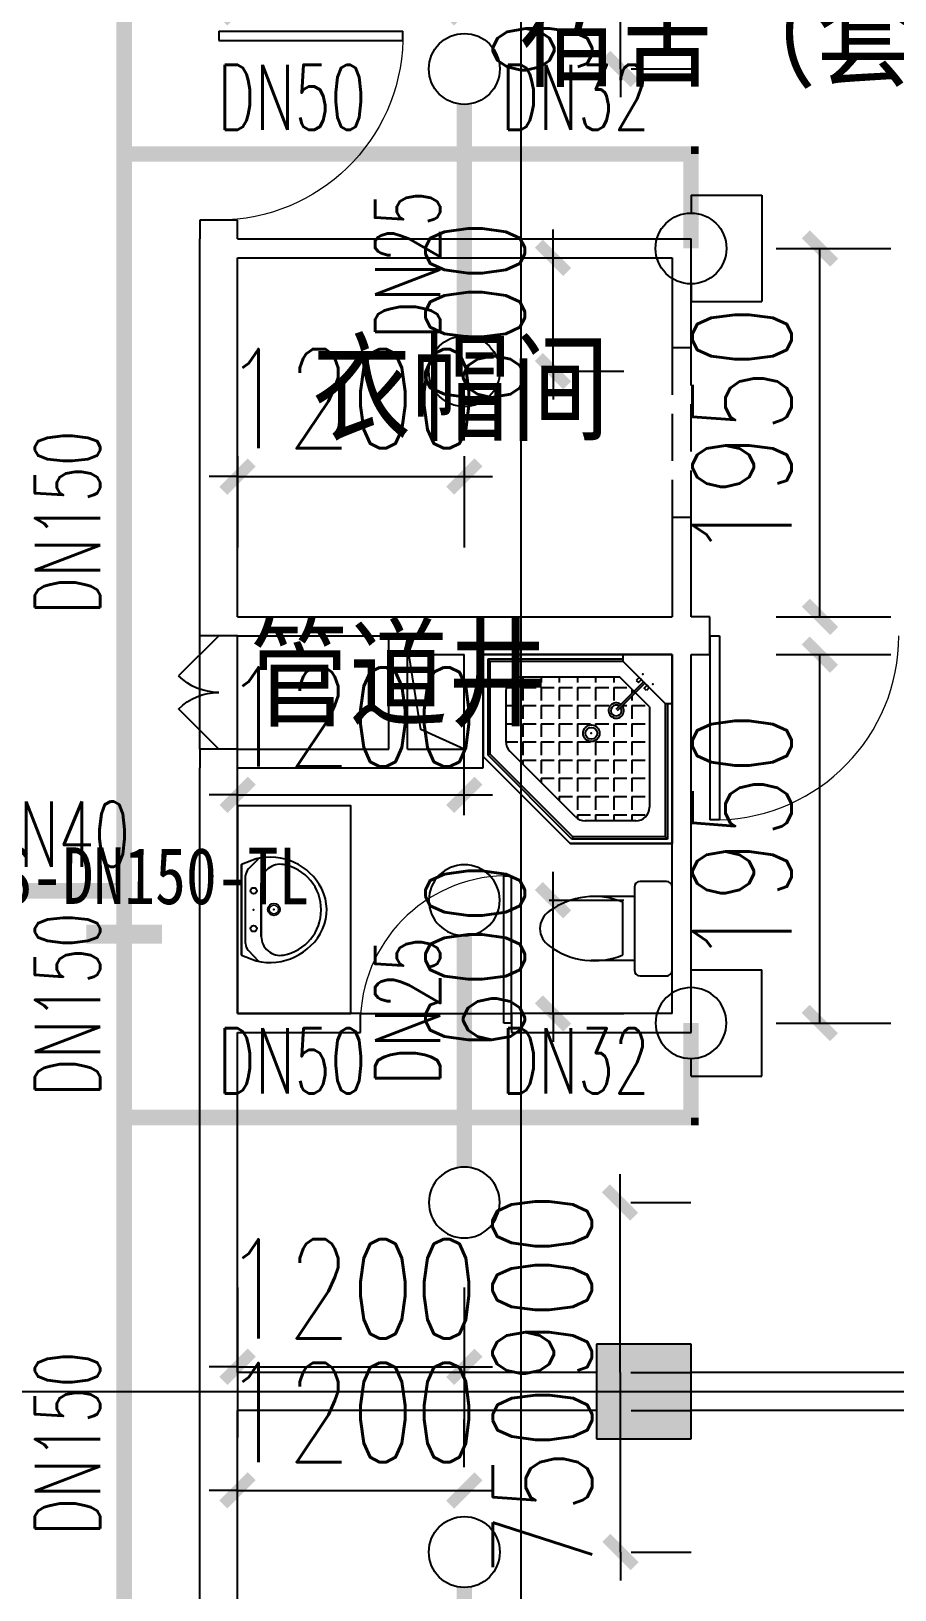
# Model space of a CAD drawing. Extents: x 0 to 2838408, y -923048 to 203859.
# Drawn here: x 2777370 to 2781941, y -390225 to -381975 of the extents above; entities that cross this region are included whole.
import ezdxf
from ezdxf.enums import TextEntityAlignment as Align

# ---------------------------------------------------------------- set-up
doc = ezdxf.new("R2010")
doc.units = 0
doc.header["$LTSCALE"] = 1000
doc.linetypes.add('DASH', pattern=[0.35, 0.25, -0.1])
for name, color, linetype in [('CLAYER', 7, 'Continuous'), ('COLUMN', 9, 'Continuous'), ('DOOR_FIRE', 4, 'Continuous'), ('DOTE', 8, 'Continuous'), ('EQUIP_喷头', 7, 'Continuous'), ('PIPE-喷淋', 6, 'Continuous'), ('PUB_HATCH', 8, 'Continuous'), ('PUB_TEXT', 7, 'Continuous'), ('TEXT_喷淋', 7, 'Continuous'), ('TWT_DIM', 3, 'Continuous'), ('WALL', 9, 'Continuous'), ('WINDOW', 4, 'Continuous'), ('XREF', 8, 'Continuous'), ('抗震支吊架', 2, 'Continuous'), ('洁具', 213, 'Continuous')]:
    doc.layers.add(name, color=color, linetype=linetype)
doc.styles.add('_TCH_DIM_T3', font='SIMPLEX', dxfattribs={"width": 0.75, "bigfont": 'HZTXT'})
doc.styles.add('_TWT_PIPEDN', font='SIMPLEX', dxfattribs={"width": 0.8, "height": 2.3, "bigfont": 'HZTXT'})
doc.styles.add('kzcad', font='', dxfattribs={"width": 0.8})
doc.styles.get("Standard").update_dxf_attribs({"font": 'geniso.shx', "bigfont": 'hztxt.shx'})
doc.styles.get('kzcad').set_extended_font_data('SimSun')
doc.dimstyles.new('_TWT_ARCH&&150', dxfattribs={"dimtxt": 525, "dimasz": 150, "dimexe": 375, "dimexo": 450, "dimgap": 150, "dimtad": 1, "dimdec": 0, "dimzin": 0, "dimdsep": 46, "dimtxsty": '_TCH_DIM_T3', "dimblk": 'ARCHTICK', "dimcen": 0.09, "dimclrt": 7, "dimazin": 2, "dimtfac": 1, "dimtdec": 0, "dimtix": 1, "dimtmove": 2, "dimatfit": 3, "dimfxl": 1, "dimtolj": 1, "dimtzin": 0, "dimarcsym": 0})

# ---------------------------------------------------------------- blocks, each defined once
blk = doc.blocks.new('1F平面-CAD导入_dwg_Drawing4_t3_dwg_$plan$00001613-474159-1F-927810-1F')
at = {"layer": '洁具'}
for p, q in [((-30, 250), (-170, 250)), ((-200, 169.7), (-430.4, 169.7)), ((-260.4, -139.7), (-260.4, 139.7)), ((-200, -169.7), (-200, -220)), ((-170, -250), (-30, -250))]:
    blk.add_line(p, q, dxfattribs=at)
for points in [[(-200, 220), (-200, 169.7), (-200, -169.7), (-430.4, -169.7)], [(0, -220), (0, 220)]]:
    blk.add_lwpolyline(points, dxfattribs=at)
for centre, radius, start, end in [((-170, 220), 30, 90, 180), ((-30, 220), 30, 0, 90), ((-412.8, -227.4), 397.5, 67.45048, 126.63814), ((-589.6, 0), 109.8, 123.45086, 236.54914), ((-412.8, 227.4), 397.5, 233.36186, 292.54952), ((-170, -220), 30, 180, 270), ((-30, -220), 30, 270, 0)]:
    blk.add_arc(centre, radius, start, end, dxfattribs=at)
blk = doc.blocks.new('$lvtry$00000169')
at = {"color": 0}
for p, q in [((258.9, -36), (258.9, 0)), ((258.9, -36), (36, -258.9)), ((258.9, -24), (976, -24)), ((258.9, -36), (964, -36)), ((964, -36), (976, -24)), ((964, -36), (964, -525.1)), ((976, -24), (976, -530.1)), ((276.1, -120), (120, -276.1)), ((143.9, -151), (290.7, -298.1)), ((151, -143.9), (297.8, -291)), ((269.6, -212.7), (269.6, -142.7)), ((276.1, -120), (808, -120)), ((365.9, -212.7), (365.9, -142.7)), ((462.1, -212.7), (462.1, -142.7)), ((558.4, -212.7), (558.4, -142.7)), ((654.6, -212.7), (654.6, -142.7)), ((750.9, -212.7), (750.9, -142.7)), ((847.1, -212.7), (847.1, -142.7)), ((173.4, -308.9), (173.4, -238.9)), ((183.4, -212.7), (205.5, -212.7)), ((219.6, -212.7), (243.4, -212.7)), ((269.6, -212.7), (339.6, -212.7)), ((269.6, -262.8), (269.6, -238.9)), ((365.9, -212.7), (435.9, -212.7)), ((365.9, -308.9), (365.9, -238.9)), ((462.1, -212.7), (532.1, -212.7)), ((462.1, -308.9), (462.1, -238.9)), ((558.4, -212.7), (628.4, -212.7)), ((558.4, -308.9), (558.4, -238.9)), ((654.6, -212.7), (724.6, -212.7)), ((654.6, -308.9), (654.6, -238.9)), ((750.9, -212.7), (820.9, -212.7)), ((750.9, -308.9), (750.9, -238.9)), ((847.1, -212.7), (880, -212.7)), ((847.1, -308.9), (847.1, -238.9)), ((880, -192), (880, -460.5)), ((36, -258.9), (0, -258.9)), ((24, -258.9), (24, -976)), ((36, -258.9), (36, -964)), ((120, -276.1), (120, -808)), ((120, -308.9), (147.1, -308.9)), ((173.4, -308.9), (243.4, -308.9)), ((334.3, -308.9), (339.6, -308.9)), ((365.9, -308.9), (435.9, -308.9)), ((462.1, -308.9), (532.1, -308.9)), ((558.4, -308.9), (628.4, -308.9)), ((654.6, -308.9), (724.6, -308.9)), ((750.9, -308.9), (820.9, -308.9)), ((847.1, -308.9), (880, -308.9)), ((120, -405.2), (147.1, -405.2)), ((173.4, -405.2), (173.4, -335.2)), ((173.4, -405.2), (243.4, -405.2)), ((269.6, -405.2), (269.6, -335.2)), ((269.6, -405.2), (339.6, -405.2)), ((365.9, -405.2), (365.9, -335.2)), ((365.9, -405.2), (378.6, -405.2)), ((462.1, -405.2), (462.1, -335.2)), ((462.1, -405.2), (532.1, -405.2)), ((558.4, -405.2), (558.4, -335.2)), ((558.4, -405.2), (628.4, -405.2)), ((654.6, -405.2), (654.6, -335.2)), ((654.6, -405.2), (724.6, -405.2)), ((750.9, -405.2), (750.9, -335.2)), ((750.9, -405.2), (820.9, -405.2)), ((847.1, -405.2), (847.1, -335.2)), ((847.1, -405.2), (880, -405.2)), ((173.4, -501.4), (173.4, -431.4)), ((269.6, -501.4), (269.6, -431.4)), ((365.9, -501.4), (365.9, -431.4)), ((462.1, -501.4), (462.1, -431.4)), ((558.4, -501.4), (558.4, -431.4)), ((654.6, -501.4), (654.6, -431.4)), ((750.9, -501.4), (750.9, -431.4)), ((847.1, -501.4), (847.1, -431.4)), ((120, -501.4), (147.1, -501.4)), ((173.4, -501.4), (243.4, -501.4)), ((173.4, -597.7), (173.4, -527.7)), ((269.6, -501.4), (339.6, -501.4)), ((269.6, -597.7), (269.6, -527.7)), ((365.9, -501.4), (435.9, -501.4)), ((365.9, -597.7), (365.9, -527.7)), ((462.1, -501.4), (532.1, -501.4)), ((462.1, -597.7), (462.1, -527.7)), ((858.9, -511.4), (511.4, -858.9)), ((964, -525.1), (525.1, -964)), ((976, -530.1), (530.1, -976)), ((558.4, -501.4), (628.4, -501.4)), ((558.4, -597.7), (558.4, -527.7)), ((654.6, -501.4), (724.6, -501.4)), ((654.6, -597.7), (654.6, -527.7)), ((750.9, -501.4), (820.9, -501.4)), ((750.9, -597.7), (750.9, -527.7)), ((847.1, -501.4), (867.2, -501.4)), ((964, -525.1), (976, -530.1)), ((120, -597.7), (147.1, -597.7)), ((173.4, -597.7), (243.4, -597.7)), ((173.4, -693.9), (173.4, -623.9)), ((269.6, -597.7), (339.6, -597.7)), ((269.6, -693.9), (269.6, -623.9)), ((365.9, -597.7), (435.9, -597.7)), ((365.9, -693.9), (365.9, -623.9)), ((462.1, -597.7), (532.1, -597.7)), ((462.1, -693.9), (462.1, -623.9)), ((558.4, -597.7), (628.4, -597.7)), ((558.4, -693.9), (558.4, -623.9)), ((654.6, -597.7), (724.6, -597.7)), ((654.6, -693.9), (654.6, -623.9)), ((750.9, -597.7), (772.6, -597.7)), ((120, -693.9), (147.1, -693.9)), ((173.4, -693.9), (243.4, -693.9)), ((173.4, -790.2), (173.4, -720.2)), ((269.6, -693.9), (339.6, -693.9)), ((269.6, -790.2), (269.6, -720.2)), ((365.9, -693.9), (435.9, -693.9)), ((365.9, -790.2), (365.9, -720.2)), ((462.1, -693.9), (532.1, -693.9)), ((462.1, -790.2), (462.1, -720.2)), ((558.4, -693.9), (628.4, -693.9)), ((558.4, -790.2), (558.4, -720.2)), ((654.6, -693.9), (676.4, -693.9)), ((120, -790.2), (147.1, -790.2)), ((173.4, -790.2), (243.4, -790.2)), ((173.4, -877.5), (173.4, -816.4)), ((269.6, -790.2), (339.6, -790.2)), ((269.6, -880), (269.6, -816.4)), ((365.9, -790.2), (435.9, -790.2)), ((365.9, -880), (365.9, -816.4)), ((462.1, -790.2), (532.1, -790.2)), ((462.1, -880), (462.1, -816.4)), ((558.4, -790.2), (580.1, -790.2)), ((192, -880), (460.5, -880)), ((36, -964), (24, -976)), ((24, -976), (530.1, -976)), ((36, -964), (525.1, -964)), ((525.1, -964), (530.1, -976))]:
    blk.add_line(p, q, dxfattribs=at)
blk.add_lwpolyline([(0, 0), (0, -1000), (540, -1000), (1000, -540), (1000, 0)], close=True)
for points in [[(0, 0), (0, -1000)], [(0, 0), (1000, 0)], [(1000, 0), (1000, -540)], [(136.1, -189.7), (147.9, -177.9), (132.5, -162.5), (120.7, -174.3)], [(189.7, -136.1), (177.9, -147.9), (162.5, -132.5), (174.3, -120.7)], [(1000, -540), (540, -1000)], [(0, -1000), (540, -1000)]]:
    blk.add_lwpolyline(points, close=True, dxfattribs=at)
for radius in [43.8, 31.1]:
    blk.add_circle((416.2, -427.6), radius, dxfattribs=at)
for centre, radius, start, end in [((808, -192), 72, 0, 90), ((296, -295.7), 40.6, 142.58296, 128.41974), ((296, -295.7), 28.6, 145.82801, 125.65986), ((808, -460.5), 72, 315, 0), ((192, -808), 72, 180, 270), ((460.5, -808), 72, 270, 315)]:
    blk.add_arc(centre, radius, start, end, dxfattribs=at)
for p in [(103.2, -155.8, 0), (156.1, -102.2, 0), (415.8, -428.1, 0)]:
    blk.add_point(p, dxfattribs=at)
blk = doc.blocks.new('$lvtry$00000178')
at = {"color": 0}
for p, q in [((-238.4, 0), (238.4, 0)), ((-214.1, -36.1), (-272.1, -90.6)), ((-179.8, -22.5), (180.1, -22.5)), ((215.7, -37.5), (268.3, -90.8)), ((-141.7, -105.2), (140.2, -105.2)), ((140.2, -105.2), (-141.7, -105.2))]:
    blk.add_line(p, q, dxfattribs=at)
blk.add_lwpolyline([(-103.6, -429.7, 0.224698), (110.4, -425.4, 0.348046), (268.9, -78.5), (239.5, 0), (-241.3, 0), (-270.7, -78.5, 0.356844)], format="xyb", close=True, dxfattribs=at)
for centre, radius in [((-100, -65), 16.3), ((100, -65), 16.3), ((1.4, -172.5), 31.6)]:
    blk.add_circle(centre, radius, dxfattribs=at)
at = {"color": 0, "lineweight": 13}
blk.add_circle((1.4, -172.5), 23, dxfattribs=at)
at = {"color": 0}
for centre, radius, start, end in [((-179.8, -72.5), 50, 90, 133.18096), ((180.1, -72.5), 50, 44.56072, 90), ((-141.7, -205.2), 100, 90, 190.56023), ((140.2, -205.2), 100, 349.43977, 90), ((-0.7, -179), 243.4, 190.56023, 349.43977)]:
    blk.add_arc(centre, radius, start, end, dxfattribs=at)
for p in [(0, -65), (1.4, -172.5)]:
    blk.add_point(p, dxfattribs=at)
blk = doc.blocks.new('A$C70365C93')
at = {"layer": '洁具'}
blk.add_lwpolyline([(-1900, 2300), (-1900, 1700), (-800, 1700), (-800, 2300)], close=True, dxfattribs=at)
blk.add_blockref('$lvtry$00000178', (-1350, 2280), dxfattribs=at)
at = {"layer": '洁具', "rotation": 180}
blk.add_blockref('$lvtry$00000169', (0, 0), dxfattribs=at)
at = {"layer": '洁具', "extrusion": (0, 0, -1), "xscale": -1, "zscale": -1, "rotation": 90}
blk.add_blockref('1F平面-CAD导入_dwg_Drawing4_t3_dwg_$plan$00001613-474159-1F-927810-1F', (1450, 0), dxfattribs=at)
blk = doc.blocks.new('$DorLib2D$00000116')
at = {"color": 0}
for p, q in [((-0.5, 0), (-0.146, 0.354)), ((0.5, 0), (0.146, 0.354))]:
    blk.add_line(p, q, dxfattribs=at)
for centre, start, end in [((-0.5, 0), 0, 45), ((0.5, 0), 135, 180)]:
    blk.add_arc(centre, 0.5, start, end, dxfattribs=at)
blk = doc.blocks.new('$DorLib2D$00000001')
for p, q in [((0.45, 0.975), (0.5, 0.975)), ((0.45, 0), (0.45, 0.975)), ((0.5, 0), (0.5, 0.975)), ((0.5, 0), (0.45, 0))]:
    blk.add_line(p, q)
at = {"lineweight": 13}
blk.add_arc((0.475, 0), 0.975, 91.46928, 180, dxfattribs=at)
blk = doc.blocks.new('2F1')
at = {"layer": 'PUB_HATCH'}
blk.add_hatch(color=256, dxfattribs=at).paths.add_polyline_path([(2444316.7, -388925.2), (2444316.7, -389425.2), (2444816.7, -389425.2), (2444816.7, -388925.2)])
blk.add_lwpolyline([(2443616.7, -385775.2), (2443386.5, -385671.7), (2443316.7, -385225.2)])
at = {"layer": 'COLUMN'}
for p, q in [((2444316.7, -388925.2), (2444316.7, -389425.2)), ((2444816.7, -388925.2), (2444316.7, -388925.2)), ((2444816.7, -389425.2), (2444816.7, -388925.2)), ((2444316.7, -389425.2), (2444816.7, -389425.2))]:
    blk.add_line(p, q, dxfattribs=at)
at = {"layer": 'DOOR_FIRE'}
for p, q in [((2442216.7, -385775.2), (2442216.7, -385175.2)), ((2442416.7, -385775.2), (2442416.7, -385175.2))]:
    blk.add_line(p, q, dxfattribs=at)
at = {"layer": 'DOTE'}
for p, q in [((2443916.7, -327575.2), (2443916.7, -410775.2)), ((2435862.3, -389175.2), (2453916.7, -389175.2))]:
    blk.add_line(p, q, dxfattribs=at)
at = {"layer": 'WALL'}
for p, q in [((2442416.7, -382975.2), (2442216.7, -382975.2)), ((2442216.7, -382975.2), (2442216.7, -383075.2)), ((2442416.7, -383075.2), (2442416.7, -382975.2)), ((2442216.7, -385175.2), (2442216.7, -383075.2)), ((2442416.7, -383075.2), (2444816.7, -383075.2)), ((2444816.7, -383650.2), (2444816.7, -383075.2)), ((2442416.7, -385075.2), (2442416.7, -383175.2)), ((2442416.7, -383175.2), (2444716.7, -383175.2)), ((2444716.7, -383175.2), (2444716.7, -383650.2)), ((2444716.7, -383650.2), (2444816.7, -383650.2)), ((2444816.7, -384550.2), (2444716.7, -384550.2)), ((2444716.7, -384550.2), (2444716.7, -385075.2)), ((2444816.7, -385075.2), (2444816.7, -384550.2)), ((2442416.7, -385075.2), (2443216.7, -385075.2)), ((2443216.7, -385075.2), (2443616.7, -385075.2)), ((2443616.7, -385075.2), (2444716.7, -385075.2)), ((2444916.7, -385075.2), (2444816.7, -385075.2)), ((2444916.7, -385275.2), (2444916.7, -385075.2)), ((2442416.7, -385175.2), (2442216.7, -385175.2)), ((2442416.7, -385175.2), (2443216.7, -385175.2)), ((2443216.7, -385775.2), (2443216.7, -385175.2)), ((2443316.7, -385775.2), (2443316.7, -385275.2)), ((2443316.7, -385275.2), (2443616.7, -385275.2)), ((2443616.7, -385775.2), (2443616.7, -385275.2)), ((2443716.7, -385275.2), (2444716.7, -385275.2)), ((2443716.7, -385875.2), (2443716.7, -385275.2)), ((2444716.7, -387175.2), (2444716.7, -385275.2)), ((2444816.7, -387275.2), (2444816.7, -385275.2)), ((2444816.7, -385275.2), (2444916.7, -385275.2)), ((2442416.7, -385775.2), (2442216.7, -385775.2)), ((2442216.7, -385775.2), (2442216.7, -385875.2)), ((2442416.7, -385775.2), (2443216.7, -385775.2)), ((2443316.7, -385775.2), (2443616.7, -385775.2)), ((2442216.7, -387275.2), (2442216.7, -385875.2)), ((2442416.7, -387175.2), (2442416.7, -385875.2)), ((2442416.7, -385875.2), (2443216.7, -385875.2)), ((2443216.7, -385875.2), (2443716.7, -385875.2)), ((2443066.7, -387175.2), (2442416.7, -387175.2)), ((2443066.7, -387275.2), (2443066.7, -387175.2)), ((2444716.7, -387175.2), (2443866.7, -387175.2)), ((2443866.7, -387175.2), (2443866.7, -387275.2)), ((2442216.7, -389175.2), (2442216.7, -387275.2)), ((2442416.7, -387275.2), (2443066.7, -387275.2)), ((2442416.7, -389075.2), (2442416.7, -387275.2)), ((2443866.7, -387275.2), (2444816.7, -387275.2)), ((2444316.7, -389075.2), (2442416.7, -389075.2)), ((2449916.7, -389075.2), (2444816.7, -389075.2)), ((2442216.7, -390925.2), (2442216.7, -389175.2)), ((2444316.7, -389275.2), (2442416.7, -389275.2)), ((2442416.7, -390925.2), (2442416.7, -389275.2)), ((2449916.7, -389275.2), (2444816.7, -389275.2))]:
    blk.add_line(p, q, dxfattribs=at)
at = {"layer": 'WINDOW', "linetype": 'DASH'}
for p, q in [((2444716.7, -383650.2), (2444716.7, -384550.2)), ((2444816.7, -384550.2), (2444816.7, -383650.2))]:
    blk.add_line(p, q, dxfattribs=at)
at = {"layer": 'WINDOW'}
blk.add_line((2443066.7, -387175.2), (2443866.7, -387175.2), dxfattribs=at)
at = {"rotation": 89.99999999999997}
blk.add_blockref('A$C70365C93', (2444716.7, -385275.2), dxfattribs=at)
at = {"layer": 'DOOR_FIRE', "xscale": -600, "yscale": 600, "zscale": 200, "rotation": 90}
blk.add_blockref('$DorLib2D$00000116', (2442316.7, -385475.2), dxfattribs=at)
at = {"layer": 'WINDOW', "yscale": -1000}
for p, xscale, zscale, rotation in [((2442316.7, -382475.2), 1000, 1000, 90.000000000007), ((2445416.7, -385175.2), -1000, -1000, 359.9999999999442)]:
    blk.add_blockref('$DorLib2D$00000001', p, dxfattribs=dict(at, xscale=xscale, zscale=zscale, rotation=rotation))
at = {"layer": 'WINDOW', "xscale": 800, "yscale": 800, "zscale": 800}
blk.add_blockref('$DorLib2D$00000001', (2443466.7, -387225.2), dxfattribs=at)
at = {"layer": 'CLAYER'}
blk.add_text('管道井', height=525, dxfattribs=at).set_placement((2442480.9, -385655))
at = {"layer": 'PUB_TEXT'}
for s, p in [('宿舍（套间）', (2443903.8, -382270.2)), ('衣帽间', (2442811.4, -384144.8))]:
    blk.add_text(s, height=525, dxfattribs=at).set_placement(p)
blk = doc.blocks.new('_ArchTick')
at = {"color": 0, "linetype": 'ByBlock', "const_width": 0.4}
blk.add_lwpolyline([(-0.5, -0.5), (0.5, 0.5)], dxfattribs=at)
blk = doc.blocks.new('*D2047')
at = {"layer": 'Defpoints', "color": 0, "linetype": 'ByBlock', "transparency": 16777216}
for p in [(2780095.3, -389275.2), (2780488.7, -389275.2), (2780095.3, -390025.2)]:
    blk.add_point(p, dxfattribs=at)
at = {"layer": 'TWT_DIM', "color": 0, "linetype": 'ByBlock', "lineweight": -2, "transparency": 16777216}
for p, q in [((2780488.7, -389275.2), (2780488.7, -389125.2)), ((2780488.7, -390025.2), (2780488.7, -389275.2)), ((2780545.3, -389275.2), (2780863.7, -389275.2)), ((2780488.7, -390025.2), (2780488.7, -390175.2)), ((2780545.3, -390025.2), (2780863.7, -390025.2))]:
    blk.add_line(p, q, dxfattribs=at)
at = {"layer": 'TWT_DIM', "color": 0, "linetype": 'ByBlock', "lineweight": -2, "transparency": 16777216, "xscale": 150, "yscale": 150, "zscale": 150}
for p, rotation in [((2780488.7, -389275.2), 270), ((2780488.7, -390025.2), 90)]:
    blk.add_blockref('_ArchTick', p, dxfattribs=dict(at, rotation=rotation))
at = {"layer": 'TWT_DIM', "color": 7, "linetype": 'ByBlock', "transparency": 16777216, "insert": (2780076.2, -389650.2), "char_height": 525, "attachment_point": 5, "rotation": 90, "style": '_TCH_DIM_T3'}
blk.add_mtext('\\A1;750', dxfattribs=at)
blk = doc.blocks.new('*D2049')
at = {"layer": 'Defpoints', "color": 0, "linetype": 'ByBlock', "transparency": 16777216}
for p in [(2779662.5, -389698.9), (2778462.5, -390025.2), (2779662.5, -390025.2)]:
    blk.add_point(p, dxfattribs=at)
at = {"layer": 'TWT_DIM', "color": 0, "linetype": 'ByBlock', "lineweight": -2, "transparency": 16777216}
for p, q in [((2778462.5, -389575.2), (2778462.5, -389323.9)), ((2779662.5, -389575.2), (2779662.5, -389323.9)), ((2778462.5, -389698.9), (2778312.5, -389698.9)), ((2778462.5, -389698.9), (2779662.5, -389698.9)), ((2779662.5, -389698.9), (2779812.5, -389698.9))]:
    blk.add_line(p, q, dxfattribs=at)
at = {"layer": 'TWT_DIM', "color": 0, "linetype": 'ByBlock', "lineweight": -2, "transparency": 16777216, "xscale": 150, "yscale": 150, "zscale": 150}
blk.add_blockref('_ArchTick', (2778462.5, -389698.9), dxfattribs=at)
at = {"layer": 'TWT_DIM', "color": 0, "linetype": 'ByBlock', "lineweight": -2, "transparency": 16777216, "xscale": 150, "yscale": 150, "zscale": 150, "rotation": 180}
blk.add_blockref('_ArchTick', (2779662.5, -389698.9), dxfattribs=at)
at = {"layer": 'TWT_DIM', "color": 7, "linetype": 'ByBlock', "transparency": 16777216, "insert": (2779062.5, -389286.4), "char_height": 525, "attachment_point": 5, "style": '_TCH_DIM_T3'}
blk.add_mtext('\\A1;1200', dxfattribs=at)
blk = doc.blocks.new('*D2050')
at = {"layer": 'Defpoints', "color": 0, "linetype": 'ByBlock', "transparency": 16777216}
for p in [(2780862.5, -385275.2), (2781544.9, -385275.2), (2780862.5, -387225.2)]:
    blk.add_point(p, dxfattribs=at)
at = {"layer": 'TWT_DIM', "color": 0, "linetype": 'ByBlock', "lineweight": -2, "transparency": 16777216}
for p, q in [((2781312.5, -385275.2), (2781919.9, -385275.2)), ((2781544.9, -387225.2), (2781544.9, -385275.2)), ((2781312.5, -387225.2), (2781919.9, -387225.2))]:
    blk.add_line(p, q, dxfattribs=at)
at = {"layer": 'TWT_DIM', "color": 0, "linetype": 'ByBlock', "lineweight": -2, "transparency": 16777216, "xscale": 150, "yscale": 150, "zscale": 150}
for p, rotation in [((2781544.9, -385275.2), 90), ((2781544.9, -387225.2), 270)]:
    blk.add_blockref('_ArchTick', p, dxfattribs=dict(at, rotation=rotation))
at = {"layer": 'TWT_DIM', "color": 7, "linetype": 'ByBlock', "transparency": 16777216, "insert": (2781132.4, -386250.2), "char_height": 525, "attachment_point": 5, "rotation": 90, "style": '_TCH_DIM_T3'}
blk.add_mtext('\\A1;1950', dxfattribs=at)
blk = doc.blocks.new('*D2051')
at = {"layer": 'Defpoints', "color": 0, "linetype": 'ByBlock', "transparency": 16777216}
for p in [(2780093.7, -388175.2), (2780487, -388175.2), (2780093.7, -389075.2)]:
    blk.add_point(p, dxfattribs=at)
at = {"layer": 'TWT_DIM', "color": 0, "linetype": 'ByBlock', "lineweight": -2, "transparency": 16777216}
for p, q in [((2780487, -388175.2), (2780487, -388025.2)), ((2780487, -389075.2), (2780487, -388175.2)), ((2780543.7, -388175.2), (2780862, -388175.2)), ((2780487, -389075.2), (2780487, -389225.2)), ((2780543.7, -389075.2), (2780862, -389075.2))]:
    blk.add_line(p, q, dxfattribs=at)
at = {"layer": 'TWT_DIM', "color": 0, "linetype": 'ByBlock', "lineweight": -2, "transparency": 16777216, "xscale": 150, "yscale": 150, "zscale": 150}
for p, rotation in [((2780487, -388175.2), 270), ((2780487, -389075.2), 90)]:
    blk.add_blockref('_ArchTick', p, dxfattribs=dict(at, rotation=rotation))
at = {"layer": 'TWT_DIM', "color": 7, "linetype": 'ByBlock', "transparency": 16777216, "insert": (2780074.5, -388625.2), "char_height": 525, "attachment_point": 5, "rotation": 90, "style": '_TCH_DIM_T3'}
blk.add_mtext('\\A1;900', dxfattribs=at)
blk = doc.blocks.new('*D2052')
at = {"layer": 'Defpoints', "color": 0, "linetype": 'ByBlock', "transparency": 16777216}
for p in [(2779662.5, -386575.2), (2780132.3, -386575.2), (2779662.5, -387175.2)]:
    blk.add_point(p, dxfattribs=at)
at = {"layer": 'TWT_DIM', "color": 0, "linetype": 'ByBlock', "lineweight": -2, "transparency": 16777216}
for p, q in [((2780132.3, -386575.2), (2780132.3, -386425.2)), ((2780112.5, -386575.2), (2780507.3, -386575.2)), ((2780132.3, -387175.2), (2780132.3, -386575.2)), ((2780112.5, -387175.2), (2780507.3, -387175.2)), ((2780132.3, -387175.2), (2780132.3, -387325.2))]:
    blk.add_line(p, q, dxfattribs=at)
at = {"layer": 'TWT_DIM', "color": 0, "linetype": 'ByBlock', "lineweight": -2, "transparency": 16777216, "xscale": 150, "yscale": 150, "zscale": 150}
for p, rotation in [((2780132.3, -386575.2), 270), ((2780132.3, -387175.2), 90)]:
    blk.add_blockref('_ArchTick', p, dxfattribs=dict(at, rotation=rotation))
at = {"layer": 'TWT_DIM', "color": 7, "linetype": 'ByBlock', "transparency": 16777216, "insert": (2779719.8, -386875.2), "char_height": 525, "attachment_point": 5, "rotation": 90, "style": '_TCH_DIM_T3'}
blk.add_mtext('\\A1;600', dxfattribs=at)
blk = doc.blocks.new('*D2053')
at = {"layer": 'Defpoints', "color": 0, "linetype": 'ByBlock', "transparency": 16777216}
for p in [(2779662.5, -386017.5), (2778462.5, -386575.2), (2779662.5, -386575.2)]:
    blk.add_point(p, dxfattribs=at)
at = {"layer": 'TWT_DIM', "color": 0, "linetype": 'ByBlock', "lineweight": -2, "transparency": 16777216}
for p, q in [((2778462.5, -386125.2), (2778462.5, -385642.5)), ((2779662.5, -386125.2), (2779662.5, -385642.5)), ((2778462.5, -386017.5), (2778312.5, -386017.5)), ((2778462.5, -386017.5), (2779662.5, -386017.5)), ((2779662.5, -386017.5), (2779812.5, -386017.5))]:
    blk.add_line(p, q, dxfattribs=at)
at = {"layer": 'TWT_DIM', "color": 0, "linetype": 'ByBlock', "lineweight": -2, "transparency": 16777216, "xscale": 150, "yscale": 150, "zscale": 150}
blk.add_blockref('_ArchTick', (2778462.5, -386017.5), dxfattribs=at)
at = {"layer": 'TWT_DIM', "color": 0, "linetype": 'ByBlock', "lineweight": -2, "transparency": 16777216, "xscale": 150, "yscale": 150, "zscale": 150, "rotation": 180}
blk.add_blockref('_ArchTick', (2779662.5, -386017.5), dxfattribs=at)
at = {"layer": 'TWT_DIM', "color": 7, "linetype": 'ByBlock', "transparency": 16777216, "insert": (2779062.5, -385605), "char_height": 525, "attachment_point": 5, "style": '_TCH_DIM_T3'}
blk.add_mtext('\\A1;1200', dxfattribs=at)
blk = doc.blocks.new('*D2054')
at = {"layer": 'Defpoints', "color": 0, "linetype": 'ByBlock', "transparency": 16777216}
for p in [(2778462.5, -388175.2), (2779662.5, -388175.2), (2779662.5, -389044.5)]:
    blk.add_point(p, dxfattribs=at)
at = {"layer": 'TWT_DIM', "color": 0, "linetype": 'ByBlock', "lineweight": -2, "transparency": 16777216}
for p, q in [((2778462.5, -388625.2), (2778462.5, -389419.5)), ((2779662.5, -388625.2), (2779662.5, -389419.5)), ((2778462.5, -389044.5), (2778312.5, -389044.5)), ((2778462.5, -389044.5), (2779662.5, -389044.5)), ((2779662.5, -389044.5), (2779812.5, -389044.5))]:
    blk.add_line(p, q, dxfattribs=at)
at = {"layer": 'TWT_DIM', "color": 0, "linetype": 'ByBlock', "lineweight": -2, "transparency": 16777216, "xscale": 150, "yscale": 150, "zscale": 150}
blk.add_blockref('_ArchTick', (2778462.5, -389044.5), dxfattribs=at)
at = {"layer": 'TWT_DIM', "color": 0, "linetype": 'ByBlock', "lineweight": -2, "transparency": 16777216, "xscale": 150, "yscale": 150, "zscale": 150, "rotation": 180}
blk.add_blockref('_ArchTick', (2779662.5, -389044.5), dxfattribs=at)
at = {"layer": 'TWT_DIM', "color": 7, "linetype": 'ByBlock', "transparency": 16777216, "insert": (2779062.5, -388632), "char_height": 525, "attachment_point": 5, "style": '_TCH_DIM_T3'}
blk.add_mtext('\\A1;1200', dxfattribs=at)
blk = doc.blocks.new('*D2055')
at = {"layer": 'Defpoints', "color": 0, "linetype": 'ByBlock', "transparency": 16777216}
for p in [(2780862.5, -383125.2), (2781544.9, -383125.2), (2780862.5, -385075.2)]:
    blk.add_point(p, dxfattribs=at)
at = {"layer": 'TWT_DIM', "color": 0, "linetype": 'ByBlock', "lineweight": -2, "transparency": 16777216}
for p, q in [((2781312.5, -383125.2), (2781919.9, -383125.2)), ((2781544.9, -385075.2), (2781544.9, -383125.2)), ((2781312.5, -385075.2), (2781919.9, -385075.2))]:
    blk.add_line(p, q, dxfattribs=at)
at = {"layer": 'TWT_DIM', "color": 0, "linetype": 'ByBlock', "lineweight": -2, "transparency": 16777216, "xscale": 150, "yscale": 150, "zscale": 150}
for p, rotation in [((2781544.9, -383125.2), 90), ((2781544.9, -385075.2), 270)]:
    blk.add_blockref('_ArchTick', p, dxfattribs=dict(at, rotation=rotation))
at = {"layer": 'TWT_DIM', "color": 7, "linetype": 'ByBlock', "transparency": 16777216, "insert": (2781132.4, -384100.2), "char_height": 525, "attachment_point": 5, "rotation": 90, "style": '_TCH_DIM_T3'}
blk.add_mtext('\\A1;1950', dxfattribs=at)
blk = doc.blocks.new('*D2056')
at = {"layer": 'Defpoints', "color": 0, "linetype": 'ByBlock', "transparency": 16777216}
for p in [(2780095.3, -381275.2), (2780488.7, -381275.2), (2780095.3, -382175.2)]:
    blk.add_point(p, dxfattribs=at)
at = {"layer": 'TWT_DIM', "color": 0, "linetype": 'ByBlock', "lineweight": -2, "transparency": 16777216}
for p, q in [((2780488.7, -381275.2), (2780488.7, -381125.2)), ((2780488.7, -382175.2), (2780488.7, -381275.2)), ((2780545.3, -381275.2), (2780863.7, -381275.2)), ((2780488.7, -382175.2), (2780488.7, -382325.2)), ((2780545.3, -382175.2), (2780863.7, -382175.2))]:
    blk.add_line(p, q, dxfattribs=at)
at = {"layer": 'TWT_DIM', "color": 0, "linetype": 'ByBlock', "lineweight": -2, "transparency": 16777216, "xscale": 150, "yscale": 150, "zscale": 150}
for p, rotation in [((2780488.7, -381275.2), 270), ((2780488.7, -382175.2), 90)]:
    blk.add_blockref('_ArchTick', p, dxfattribs=dict(at, rotation=rotation))
at = {"layer": 'TWT_DIM', "color": 7, "linetype": 'ByBlock', "transparency": 16777216, "insert": (2780076.2, -381725.2), "char_height": 525, "attachment_point": 5, "rotation": 90, "style": '_TCH_DIM_T3'}
blk.add_mtext('\\A1;900', dxfattribs=at)
blk = doc.blocks.new('*D2057')
at = {"layer": 'Defpoints', "color": 0, "linetype": 'ByBlock', "transparency": 16777216}
for p in [(2779662.5, -383175.2), (2780132.3, -383175.2), (2779662.5, -383775.2)]:
    blk.add_point(p, dxfattribs=at)
at = {"layer": 'TWT_DIM', "color": 0, "linetype": 'ByBlock', "lineweight": -2, "transparency": 16777216}
for p, q in [((2780132.3, -383175.2), (2780132.3, -383025.2)), ((2780112.5, -383175.2), (2780507.3, -383175.2)), ((2780132.3, -383775.2), (2780132.3, -383175.2)), ((2780112.5, -383775.2), (2780507.3, -383775.2)), ((2780132.3, -383775.2), (2780132.3, -383925.2))]:
    blk.add_line(p, q, dxfattribs=at)
at = {"layer": 'TWT_DIM', "color": 0, "linetype": 'ByBlock', "lineweight": -2, "transparency": 16777216, "xscale": 150, "yscale": 150, "zscale": 150}
for p, rotation in [((2780132.3, -383175.2), 270), ((2780132.3, -383775.2), 90)]:
    blk.add_blockref('_ArchTick', p, dxfattribs=dict(at, rotation=rotation))
at = {"layer": 'TWT_DIM', "color": 7, "linetype": 'ByBlock', "transparency": 16777216, "insert": (2779719.8, -383475.2), "char_height": 525, "attachment_point": 5, "rotation": 90, "style": '_TCH_DIM_T3'}
blk.add_mtext('\\A1;600', dxfattribs=at)
blk = doc.blocks.new('*D2058')
at = {"layer": 'Defpoints', "color": 0, "linetype": 'ByBlock', "transparency": 16777216}
for p in [(2778462.5, -383775.2), (2779662.5, -383775.2), (2779662.5, -384332.9)]:
    blk.add_point(p, dxfattribs=at)
at = {"layer": 'TWT_DIM', "color": 0, "linetype": 'ByBlock', "lineweight": -2, "transparency": 16777216}
for p, q in [((2778462.5, -384225.2), (2778462.5, -384707.9)), ((2779662.5, -384225.2), (2779662.5, -384707.9)), ((2778462.5, -384332.9), (2778312.5, -384332.9)), ((2778462.5, -384332.9), (2779662.5, -384332.9)), ((2779662.5, -384332.9), (2779812.5, -384332.9))]:
    blk.add_line(p, q, dxfattribs=at)
at = {"layer": 'TWT_DIM', "color": 0, "linetype": 'ByBlock', "lineweight": -2, "transparency": 16777216, "xscale": 150, "yscale": 150, "zscale": 150}
blk.add_blockref('_ArchTick', (2778462.5, -384332.9), dxfattribs=at)
at = {"layer": 'TWT_DIM', "color": 0, "linetype": 'ByBlock', "lineweight": -2, "transparency": 16777216, "xscale": 150, "yscale": 150, "zscale": 150, "rotation": 180}
blk.add_blockref('_ArchTick', (2779662.5, -384332.9), dxfattribs=at)
at = {"layer": 'TWT_DIM', "color": 7, "linetype": 'ByBlock', "transparency": 16777216, "insert": (2779062.5, -383920.4), "char_height": 525, "attachment_point": 5, "style": '_TCH_DIM_T3'}
blk.add_mtext('\\A1;1200', dxfattribs=at)
blk = doc.blocks.new('*D2059')
at = {"layer": 'Defpoints', "color": 0, "linetype": 'ByBlock', "transparency": 16777216}
for p in [(2779662.5, -381848.9), (2778462.5, -382175.2), (2779662.5, -382175.2)]:
    blk.add_point(p, dxfattribs=at)
at = {"layer": 'TWT_DIM', "color": 0, "linetype": 'ByBlock', "lineweight": -2, "transparency": 16777216}
for p, q in [((2778462.5, -381725.2), (2778462.5, -381473.9)), ((2779662.5, -381725.2), (2779662.5, -381473.9)), ((2778462.5, -381848.9), (2778312.5, -381848.9)), ((2778462.5, -381848.9), (2779662.5, -381848.9)), ((2779662.5, -381848.9), (2779812.5, -381848.9))]:
    blk.add_line(p, q, dxfattribs=at)
at = {"layer": 'TWT_DIM', "color": 0, "linetype": 'ByBlock', "lineweight": -2, "transparency": 16777216, "xscale": 150, "yscale": 150, "zscale": 150}
blk.add_blockref('_ArchTick', (2778462.5, -381848.9), dxfattribs=at)
at = {"layer": 'TWT_DIM', "color": 0, "linetype": 'ByBlock', "lineweight": -2, "transparency": 16777216, "xscale": 150, "yscale": 150, "zscale": 150, "rotation": 180}
blk.add_blockref('_ArchTick', (2779662.5, -381848.9), dxfattribs=at)
at = {"layer": 'TWT_DIM', "color": 7, "linetype": 'ByBlock', "transparency": 16777216, "insert": (2779062.5, -381436.4), "char_height": 525, "attachment_point": 5, "style": '_TCH_DIM_T3'}
blk.add_mtext('\\A1;1200', dxfattribs=at)
blk = doc.blocks.new('$TwtSys$00000125')
blk.add_circle((0, 0, 0), 1)
blk = doc.blocks.new('$TwtSys$00000131')
for p, q in [((-1.5, 0), (-1.5, 2)), ((-1.5, 2), (1.5, 2)), ((1.5, 0, 0), (1.5, 2, 0)), ((-1.5, 0), (-1, 0)), ((1, 0, 0), (1.5, 0, 0))]:
    blk.add_line(p, q)
blk.add_circle((0, 0), 1)

msp = doc.modelspace()

# ---------------------------------------------------------------- hatches: boundary and pattern name
at = {"layer": 'PIPE-喷淋', "linetype": 'ByBlock'}
for points in [[(2780862.5, -382625.2), (2780903.8, -382625.2), (2780903.8, -382584)], [(2780862.5, -382625.2), (2780862.5, -382584), (2780903.8, -382584)], [(2780862.5, -387725.2), (2780903.8, -387725.2), (2780903.8, -387766.5)], [(2780862.5, -387725.2), (2780862.5, -387766.5), (2780903.8, -387766.5)]]:
    msp.add_hatch(color=256, dxfattribs=at).paths.add_polyline_path(points)

# ---------------------------------------------------------------- linework, layer by layer
at = {"layer": 'PIPE-喷淋', "linetype": 'ByBlock', "ltscale": 1.5, "const_width": 82.5}
for points in [[(2777862.5, -379025.2), (2777862.5, -382625.2)], [(2779662.5, -382362.7), (2779662.5, -382625.2)], [(2777862.5, -382625.2), (2777862.5, -386525.2)], [(2779662.5, -382625.2), (2777862.5, -382625.2)], [(2780862.5, -382625.2), (2779662.5, -382625.2)], [(2779662.5, -382625.2), (2779662.5, -383587.7)], [(2780862.5, -383125.2), (2780862.5, -382625.2)], [(2777162.5, -386525.2), (2777862.5, -386525.2)], [(2777862.5, -386525.2), (2777862.5, -387725.2)], [(2779662.5, -386762.7), (2779662.5, -387725.2)], [(2780862.5, -387225.2), (2780862.5, -387725.2)], [(2779662.5, -387725.2), (2777862.5, -387725.2)], [(2777862.5, -387725.2), (2777862.5, -391175.2)], [(2780862.5, -387725.2), (2779662.5, -387725.2)], [(2779662.5, -387725.2), (2779662.5, -387987.7)], [(2779662.5, -390212.7), (2779662.5, -391175.2)]]:
    msp.add_lwpolyline(points, dxfattribs=at)
at = {"layer": '抗震支吊架', "color": 4, "const_width": 100}
msp.add_lwpolyline([(2777662.5, -386755.2), (2778062.5, -386755.2)], dxfattribs=at)

# ---------------------------------------------------------------- block references
at = {"layer": 'EQUIP_喷头', "linetype": 'ByBlock', "xscale": 187.5, "zscale": 187.5}
for name, p, yscale, rotation in [('$TwtSys$00000125', (2779662.5, -382175.2), 187.5, 270), ('$TwtSys$00000131', (2780862.5, -383125.2), 187.5, 270), ('$TwtSys$00000125', (2779662.5, -383775.2), 187.5, 270), ('$TwtSys$00000125', (2779662.5, -386575.2), -187.5, 89.99999999999999), ('$TwtSys$00000131', (2780862.5, -387225.2), -187.5, 89.99999999999999), ('$TwtSys$00000125', (2779662.5, -388175.2), -187.5, 89.99999999999999), ('$TwtSys$00000125', (2779662.5, -390025.2), 187.5, 270)]:
    msp.add_blockref(name, p, dxfattribs=dict(at, yscale=yscale, rotation=rotation))
at = {"layer": 'XREF'}
msp.add_blockref('2F1', (336045.8, 0), dxfattribs=at)

# ---------------------------------------------------------------- texts
at = {"layer": 'TEXT_喷淋', "color": 251, "linetype": 'ByBlock', "style": '_TWT_PIPEDN', "width": 0.64}
for s, p in [('DN50', (2778357.7, -382497.7)), ('DN32', (2779857.7, -382497.7)), ('DN40', (2777107.7, -386397.7)), ('DN50', (2778357.7, -387597.7)), ('DN32', (2779857.7, -387597.7))]:
    msp.add_text(s, height=345, dxfattribs=at).set_placement(p)
for p in [(2779535, -383605), (2779535, -387555)]:
    msp.add_text('DN25', height=345, rotation=90, dxfattribs=at).set_placement(p)
at = {"layer": 'TEXT_喷淋', "linetype": 'ByBlock', "style": '_TWT_PIPEDN', "width": 0.64}
for p in [(2777735, -385064.1), (2777735, -387614.1), (2777735, -389939.1)]:
    msp.add_text('DN150', height=345, rotation=90, dxfattribs=at).set_placement(p)
at = {"layer": '抗震支吊架', "color": 4, "style": 'kzcad', "width": 0.8}
msp.add_text('KZS-DN150-TL', height=300, rotation=359.88539, dxfattribs=at).set_placement((2777862.5, -386595.2), align=Align.CENTER)

# ---------------------------------------------------------------- dimensions: what is measured, and where the dimension line sits
at = {"layer": 'TWT_DIM', "linetype": 'ByBlock'}
for p1, p2, distance, picture, middle in [((2778462.5, -382175.2), (2779662.5, -382175.2), 326.4, '*D2059', (2779062.5, -381436.4)), ((2780095.3, -382175.2), (2780095.3, -381275.2), -393.4, '*D2056', (2780076.2, -381725.2)), ((2779662.5, -383775.2), (2779662.5, -383175.2), -469.7, '*D2057', (2779719.8, -383475.2)), ((2780862.5, -385075.2), (2780862.5, -383125.2), -682.4, '*D2055', (2781132.4, -384100.2)), ((2778462.5, -383775.2), (2779662.5, -383775.2), -557.7, '*D2058', (2779062.5, -383920.4)), ((2780862.5, -387225.2), (2780862.5, -385275.2), -682.4, '*D2050', (2781132.4, -386250.2)), ((2778462.5, -386575.2), (2779662.5, -386575.2), 557.7, '*D2053', (2779062.5, -385605)), ((2779662.5, -387175.2), (2779662.5, -386575.2), -469.7, '*D2052', (2779719.8, -386875.2)), ((2780093.7, -389075.2), (2780093.7, -388175.2), -393.4, '*D2051', (2780074.5, -388625.2)), ((2778462.5, -388175.2), (2779662.5, -388175.2), -869.3, '*D2054', (2779062.5, -388632)), ((2778462.5, -390025.2), (2779662.5, -390025.2), 326.4, '*D2049', (2779062.5, -389286.4)), ((2780095.3, -390025.2), (2780095.3, -389275.2), -393.4, '*D2047', (2780076.2, -389650.2))]:
    dim = msp.add_aligned_dim(p1=p1, p2=p2, distance=distance, dimstyle='_TWT_ARCH&&150', dxfattribs=at)
    dim.commit()
    dim.dimension.update_dxf_attribs({"geometry": picture, "text_midpoint": middle})

doc.saveas('drawing.dxf')
